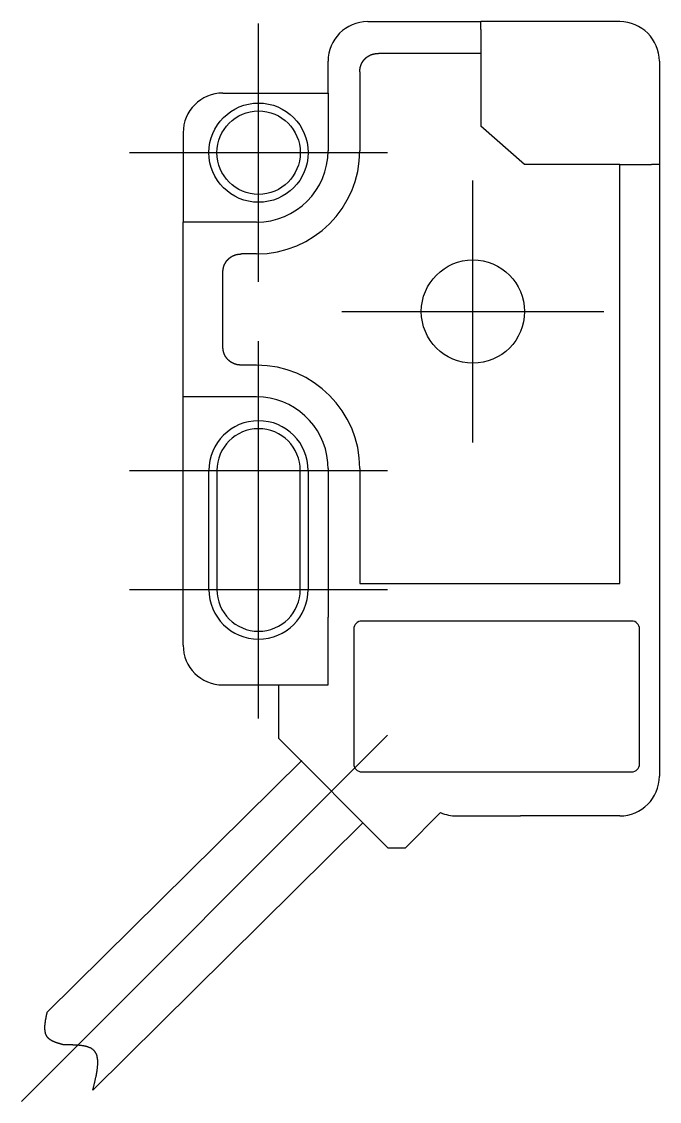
# Model space of a CAD drawing. Extents: x -60 to 109, y -90 to 2.
# Drawn here: x -44.96 to -28.89, y -27.19 to 0 of the extents above; entities that cross this region are included whole.
import ezdxf

# ---------------------------------------------------------------- set-up
doc = ezdxf.new("R2010")
doc.units = 0
doc.linetypes.add('CENTER', pattern=[50.8, 31.75, -6.35, 6.35, -6.35])
doc.layers.get('0').update_dxf_attribs({"linetype": 'CONTINUOUS'})
doc.layers.add('CENTER', color=1, linetype='CONTINUOUS')

msp = doc.modelspace()

# ---------------------------------------------------------------- linework, layer by layer
at = {"color": 7, "linetype": 'CONTINUOUS'}
for p, q in [((-36.235, 0), (-33.385, 0)), ((-29.885, 0), (-33.385, 0)), ((-33.385, -0.2), (-33.385, 0)), ((-33.385, -0.2), (-33.385, -0.8)), ((-33.385, -0.8), (-35.967, -0.8)), ((-33.385, -0.8), (-33.385, -2.629)), ((-37.235, -1.8), (-37.235, -1)), ((-28.885, -1), (-28.885, -3.6)), ((-36.435, -1.268), (-36.435, -3.25)), ((-39.885, -1.8), (-37.235, -1.8)), ((-37.235, -1.8), (-37.235, -3.25)), ((-32.284, -3.6), (-33.385, -2.629)), ((-40.885, -2.8), (-40.885, -5.05)), ((-29.885, -3.6), (-32.284, -3.6)), ((-29.885, -14.148), (-29.885, -3.6)), ((-29.885, -3.6), (-29.085, -3.6)), ((-28.885, -3.6), (-29.085, -3.6)), ((-28.885, -3.6), (-28.885, -9.198)), ((-40.885, -9.45), (-40.885, -5.05)), ((-39.035, -5.05), (-40.885, -5.05)), ((-39.035, -5.85), (-39.417, -5.85)), ((-39.885, -8.182), (-39.885, -6.318)), ((-39.035, -8.65), (-39.417, -8.65)), ((-28.885, -9.198), (-28.885, -10.198)), ((-40.885, -15.702), (-40.885, -9.45)), ((-39.035, -9.45), (-40.885, -9.45)), ((-28.885, -10.198), (-28.885, -19)), ((-40.235, -14.3), (-40.235, -11.3)), ((-40.035, -11.3), (-40.035, -14.3)), ((-37.935, -14.3), (-37.935, -11.3)), ((-37.735, -11.3), (-37.735, -14.3)), ((-37.235, -11.25), (-37.235, -14.998)), ((-36.435, -11.25), (-36.435, -14.148)), ((-36.435, -14.148), (-29.885, -14.148)), ((-37.235, -16.702), (-37.235, -14.998)), ((-29.585, -15.092), (-36.385, -15.092)), ((-36.585, -15.292), (-36.585, -18.692)), ((-29.385, -18.692), (-29.385, -15.292)), ((-39.885, -16.702), (-38.476, -16.702)), ((-38.476, -16.702), (-37.235, -16.702)), ((-38.476, -18.052), (-38.476, -16.702)), ((-38.476, -18.052), (-35.728, -20.8)), ((-44.311, -24.937), (-37.898, -18.603)), ((-36.385, -18.892), (-29.585, -18.892)), ((-35.284, -20.8), (-34.398, -19.914)), ((-33.993, -20), (-32.385, -20)), ((-29.885, -20), (-32.385, -20)), ((-43.162, -26.9), (-36.367, -20.182)), ((-35.728, -20.8), (-35.284, -20.8))]:
    msp.add_line(p, q, dxfattribs=at)
at = {"color": 7}
for points in [[(-36.435, -1.268, 0), (-36.435, -1.266, 0), (-36.435, -1.263, 0), (-36.435, -1.26, 0), (-36.435, -1.258, 0), (-36.434, -1.255, 0), (-36.434, -1.253, 0), (-36.434, -1.25, 0), (-36.434, -1.248, 0), (-36.434, -1.245, 0), (-36.433, -1.242, 0), (-36.433, -1.24, 0), (-36.433, -1.237, 0), (-36.433, -1.235, 0), (-36.433, -1.232, 0), (-36.432, -1.23, 0), (-36.432, -1.227, 0), (-36.432, -1.224, 0), (-36.432, -1.222, 0), (-36.431, -1.219, 0), (-36.431, -1.217, 0), (-36.431, -1.214, 0), (-36.431, -1.212, 0), (-36.431, -1.209, 0), (-36.43, -1.206, 0), (-36.43, -1.204, 0), (-36.43, -1.201, 0), (-36.429, -1.199, 0), (-36.429, -1.196, 0), (-36.429, -1.194, 0), (-36.428, -1.191, 0), (-36.428, -1.189, 0), (-36.428, -1.186, 0), (-36.427, -1.184, 0), (-36.427, -1.181, 0), (-36.427, -1.178, 0), (-36.426, -1.176, 0), (-36.426, -1.173, 0), (-36.425, -1.171, 0), (-36.425, -1.168, 0), (-36.425, -1.166, 0), (-36.424, -1.163, 0), (-36.423, -1.161, 0), (-36.423, -1.158, 0), (-36.422, -1.156, 0), (-36.422, -1.153, 0), (-36.422, -1.151, 0), (-36.421, -1.148, 0), (-36.42, -1.146, 0), (-36.42, -1.143, 0), (-36.419, -1.141, 0), (-36.419, -1.138, 0), (-36.418, -1.136, 0), (-36.417, -1.133, 0), (-36.417, -1.131, 0), (-36.416, -1.128, 0), (-36.415, -1.126, 0), (-36.414, -1.123, 0), (-36.414, -1.121, 0), (-36.413, -1.119, 0), (-36.412, -1.116, 0), (-36.411, -1.114, 0), (-36.411, -1.111, 0), (-36.41, -1.109, 0), (-36.409, -1.106, 0), (-36.408, -1.104, 0), (-36.407, -1.101, 0), (-36.407, -1.099, 0), (-36.406, -1.097, 0), (-36.405, -1.094, 0), (-36.404, -1.092, 0), (-36.403, -1.089, 0), (-36.402, -1.087, 0), (-36.401, -1.085, 0), (-36.4, -1.082, 0), (-36.399, -1.08, 0), (-36.398, -1.077, 0), (-36.397, -1.075, 0), (-36.396, -1.073, 0), (-36.395, -1.07, 0), (-36.394, -1.068, 0), (-36.393, -1.066, 0), (-36.392, -1.063, 0), (-36.391, -1.061, 0), (-36.389, -1.059, 0), (-36.388, -1.056, 0), (-36.387, -1.054, 0), (-36.386, -1.052, 0), (-36.385, -1.049, 0), (-36.384, -1.047, 0), (-36.383, -1.045, 0), (-36.381, -1.042, 0), (-36.38, -1.04, 0), (-36.379, -1.038, 0), (-36.378, -1.036, 0), (-36.376, -1.033, 0), (-36.375, -1.031, 0), (-36.374, -1.029, 0), (-36.373, -1.027, 0), (-36.371, -1.024, 0), (-36.37, -1.022, 0), (-36.369, -1.02, 0), (-36.367, -1.018, 0), (-36.366, -1.016, 0), (-36.364, -1.013, 0), (-36.363, -1.011, 0), (-36.362, -1.009, 0), (-36.36, -1.007, 0), (-36.359, -1.005, 0), (-36.358, -1.003, 0), (-36.356, -1, 0), (-36.355, -0.998, 0), (-36.353, -0.996, 0), (-36.352, -0.994, 0), (-36.35, -0.992, 0), (-36.349, -0.99, 0), (-36.347, -0.988, 0), (-36.346, -0.986, 0), (-36.344, -0.984, 0), (-36.343, -0.981, 0), (-36.341, -0.979, 0), (-36.34, -0.977, 0), (-36.338, -0.975, 0), (-36.336, -0.973, 0), (-36.335, -0.971, 0), (-36.333, -0.969, 0), (-36.332, -0.967, 0), (-36.33, -0.965, 0), (-36.328, -0.963, 0), (-36.327, -0.961, 0), (-36.325, -0.959, 0), (-36.323, -0.957, 0), (-36.322, -0.955, 0), (-36.32, -0.953, 0), (-36.318, -0.952, 0), (-36.316, -0.95, 0), (-36.315, -0.948, 0), (-36.313, -0.946, 0), (-36.311, -0.944, 0), (-36.31, -0.942, 0), (-36.308, -0.94, 0), (-36.306, -0.938, 0), (-36.304, -0.937, 0), (-36.302, -0.935, 0), (-36.301, -0.933, 0), (-36.299, -0.931, 0), (-36.297, -0.929, 0), (-36.295, -0.928, 0), (-36.293, -0.926, 0), (-36.291, -0.924, 0), (-36.289, -0.922, 0), (-36.288, -0.92, 0), (-36.286, -0.919, 0), (-36.284, -0.917, 0), (-36.282, -0.915, 0), (-36.28, -0.914, 0), (-36.278, -0.912, 0), (-36.276, -0.91, 0), (-36.274, -0.909, 0), (-36.272, -0.907, 0), (-36.27, -0.905, 0), (-36.268, -0.904, 0), (-36.266, -0.902, 0), (-36.264, -0.9, 0), (-36.262, -0.899, 0), (-36.26, -0.897, 0), (-36.258, -0.896, 0), (-36.256, -0.894, 0), (-36.254, -0.893, 0), (-36.252, -0.891, 0), (-36.25, -0.89, 0), (-36.248, -0.888, 0), (-36.245, -0.887, 0), (-36.243, -0.885, 0), (-36.241, -0.884, 0), (-36.239, -0.882, 0), (-36.237, -0.881, 0), (-36.235, -0.879, 0), (-36.233, -0.878, 0), (-36.231, -0.876, 0), (-36.228, -0.875, 0), (-36.226, -0.874, 0), (-36.224, -0.872, 0), (-36.222, -0.871, 0), (-36.22, -0.869, 0), (-36.218, -0.868, 0), (-36.215, -0.867, 0), (-36.213, -0.865, 0), (-36.211, -0.864, 0), (-36.209, -0.863, 0), (-36.206, -0.861, 0), (-36.204, -0.86, 0), (-36.202, -0.859, 0), (-36.2, -0.858, 0), (-36.197, -0.856, 0), (-36.195, -0.855, 0), (-36.193, -0.854, 0), (-36.191, -0.853, 0), (-36.188, -0.852, 0), (-36.186, -0.85, 0), (-36.184, -0.849, 0), (-36.181, -0.848, 0), (-36.179, -0.847, 0), (-36.177, -0.846, 0), (-36.174, -0.845, 0), (-36.172, -0.844, 0), (-36.17, -0.843, 0), (-36.167, -0.841, 0), (-36.165, -0.84, 0), (-36.163, -0.839, 0), (-36.16, -0.838, 0), (-36.158, -0.837, 0), (-36.156, -0.836, 0), (-36.153, -0.835, 0), (-36.151, -0.834, 0), (-36.148, -0.833, 0), (-36.146, -0.832, 0), (-36.144, -0.832, 0), (-36.141, -0.831, 0), (-36.139, -0.83, 0), (-36.136, -0.829, 0), (-36.134, -0.828, 0), (-36.131, -0.827, 0), (-36.129, -0.826, 0), (-36.127, -0.825, 0), (-36.124, -0.825, 0), (-36.122, -0.824, 0), (-36.119, -0.823, 0), (-36.117, -0.822, 0), (-36.114, -0.822, 0), (-36.112, -0.821, 0), (-36.109, -0.82, 0), (-36.107, -0.819, 0), (-36.104, -0.819, 0), (-36.102, -0.818, 0), (-36.099, -0.817, 0), (-36.097, -0.817, 0), (-36.094, -0.816, 0), (-36.092, -0.816, 0), (-36.09, -0.815, 0), (-36.087, -0.814, 0), (-36.084, -0.814, 0), (-36.082, -0.813, 0), (-36.08, -0.813, 0), (-36.077, -0.812, 0), (-36.075, -0.812, 0), (-36.072, -0.811, 0), (-36.069, -0.811, 0), (-36.067, -0.81, 0), (-36.064, -0.81, 0), (-36.062, -0.81, 0), (-36.059, -0.809, 0), (-36.057, -0.809, 0), (-36.054, -0.808, 0), (-36.052, -0.808, 0), (-36.049, -0.808, 0), (-36.047, -0.807, 0), (-36.044, -0.807, 0), (-36.042, -0.807, 0), (-36.039, -0.806, 0), (-36.036, -0.806, 0), (-36.034, -0.806, 0), (-36.031, -0.805, 0), (-36.029, -0.805, 0), (-36.026, -0.805, 0), (-36.024, -0.805, 0), (-36.021, -0.804, 0), (-36.019, -0.804, 0), (-36.016, -0.804, 0), (-36.013, -0.804, 0), (-36.011, -0.803, 0), (-36.008, -0.803, 0), (-36.006, -0.803, 0), (-36.003, -0.803, 0), (-36.001, -0.802, 0), (-35.998, -0.802, 0), (-35.995, -0.802, 0), (-35.993, -0.802, 0), (-35.99, -0.802, 0), (-35.988, -0.801, 0), (-35.985, -0.801, 0), (-35.983, -0.801, 0), (-35.98, -0.801, 0), (-35.977, -0.801, 0), (-35.975, -0.801, 0), (-35.972, -0.8, 0), (-35.97, -0.8, 0), (-35.967, -0.8, 0)], [(-39.885, -6.318, 0), (-39.885, -6.316, 0), (-39.885, -6.313, 0), (-39.885, -6.31, 0), (-39.885, -6.308, 0), (-39.884, -6.305, 0), (-39.884, -6.303, 0), (-39.884, -6.3, 0), (-39.884, -6.298, 0), (-39.884, -6.295, 0), (-39.883, -6.292, 0), (-39.883, -6.29, 0), (-39.883, -6.287, 0), (-39.883, -6.285, 0), (-39.883, -6.282, 0), (-39.882, -6.28, 0), (-39.882, -6.277, 0), (-39.882, -6.274, 0), (-39.882, -6.272, 0), (-39.882, -6.269, 0), (-39.881, -6.267, 0), (-39.881, -6.264, 0), (-39.881, -6.262, 0), (-39.88, -6.259, 0), (-39.88, -6.256, 0), (-39.88, -6.254, 0), (-39.88, -6.251, 0), (-39.879, -6.249, 0), (-39.879, -6.246, 0), (-39.879, -6.244, 0), (-39.878, -6.241, 0), (-39.878, -6.239, 0), (-39.878, -6.236, 0), (-39.877, -6.234, 0), (-39.877, -6.231, 0), (-39.877, -6.228, 0), (-39.876, -6.226, 0), (-39.876, -6.223, 0), (-39.875, -6.221, 0), (-39.875, -6.218, 0), (-39.874, -6.216, 0), (-39.874, -6.213, 0), (-39.873, -6.211, 0), (-39.873, -6.208, 0), (-39.873, -6.206, 0), (-39.872, -6.203, 0), (-39.871, -6.201, 0), (-39.871, -6.198, 0), (-39.87, -6.196, 0), (-39.87, -6.193, 0), (-39.869, -6.191, 0), (-39.869, -6.188, 0), (-39.868, -6.186, 0), (-39.867, -6.183, 0), (-39.867, -6.181, 0), (-39.866, -6.178, 0), (-39.865, -6.176, 0), (-39.864, -6.173, 0), (-39.864, -6.171, 0), (-39.863, -6.168, 0), (-39.862, -6.166, 0), (-39.861, -6.164, 0), (-39.861, -6.161, 0), (-39.86, -6.159, 0), (-39.859, -6.156, 0), (-39.858, -6.154, 0), (-39.857, -6.151, 0), (-39.856, -6.149, 0), (-39.856, -6.147, 0), (-39.855, -6.144, 0), (-39.854, -6.142, 0), (-39.853, -6.139, 0), (-39.852, -6.137, 0), (-39.851, -6.135, 0), (-39.85, -6.132, 0), (-39.849, -6.13, 0), (-39.848, -6.127, 0), (-39.847, -6.125, 0), (-39.846, -6.123, 0), (-39.845, -6.12, 0), (-39.844, -6.118, 0), (-39.843, -6.116, 0), (-39.842, -6.113, 0), (-39.841, -6.111, 0), (-39.839, -6.109, 0), (-39.838, -6.106, 0), (-39.837, -6.104, 0), (-39.836, -6.102, 0), (-39.835, -6.099, 0), (-39.834, -6.097, 0), (-39.833, -6.095, 0), (-39.831, -6.092, 0), (-39.83, -6.09, 0), (-39.829, -6.088, 0), (-39.828, -6.086, 0), (-39.826, -6.083, 0), (-39.825, -6.081, 0), (-39.824, -6.079, 0), (-39.822, -6.077, 0), (-39.821, -6.074, 0), (-39.82, -6.072, 0), (-39.819, -6.07, 0), (-39.817, -6.068, 0), (-39.816, -6.066, 0), (-39.815, -6.063, 0), (-39.813, -6.061, 0), (-39.812, -6.059, 0), (-39.81, -6.057, 0), (-39.809, -6.055, 0), (-39.807, -6.053, 0), (-39.806, -6.05, 0), (-39.805, -6.048, 0), (-39.803, -6.046, 0), (-39.802, -6.044, 0), (-39.8, -6.042, 0), (-39.799, -6.04, 0), (-39.797, -6.038, 0), (-39.796, -6.036, 0), (-39.794, -6.034, 0), (-39.793, -6.031, 0), (-39.791, -6.029, 0), (-39.79, -6.027, 0), (-39.788, -6.025, 0), (-39.786, -6.023, 0), (-39.785, -6.021, 0), (-39.783, -6.019, 0), (-39.782, -6.017, 0), (-39.78, -6.015, 0), (-39.778, -6.013, 0), (-39.777, -6.011, 0), (-39.775, -6.009, 0), (-39.773, -6.007, 0), (-39.772, -6.005, 0), (-39.77, -6.003, 0), (-39.768, -6.002, 0), (-39.767, -6, 0), (-39.765, -5.998, 0), (-39.763, -5.996, 0), (-39.761, -5.994, 0), (-39.76, -5.992, 0), (-39.758, -5.99, 0), (-39.756, -5.988, 0), (-39.754, -5.987, 0), (-39.752, -5.985, 0), (-39.751, -5.983, 0), (-39.749, -5.981, 0), (-39.747, -5.979, 0), (-39.745, -5.978, 0), (-39.743, -5.976, 0), (-39.741, -5.974, 0), (-39.739, -5.972, 0), (-39.737, -5.97, 0), (-39.736, -5.969, 0), (-39.734, -5.967, 0), (-39.732, -5.965, 0), (-39.73, -5.964, 0), (-39.728, -5.962, 0), (-39.726, -5.96, 0), (-39.724, -5.959, 0), (-39.722, -5.957, 0), (-39.72, -5.955, 0), (-39.718, -5.954, 0), (-39.716, -5.952, 0), (-39.714, -5.95, 0), (-39.712, -5.949, 0), (-39.71, -5.947, 0), (-39.708, -5.946, 0), (-39.706, -5.944, 0), (-39.704, -5.943, 0), (-39.702, -5.941, 0), (-39.7, -5.94, 0), (-39.698, -5.938, 0), (-39.696, -5.937, 0), (-39.693, -5.935, 0), (-39.691, -5.934, 0), (-39.689, -5.932, 0), (-39.687, -5.931, 0), (-39.685, -5.929, 0), (-39.683, -5.928, 0), (-39.681, -5.926, 0), (-39.678, -5.925, 0), (-39.676, -5.924, 0), (-39.674, -5.922, 0), (-39.672, -5.921, 0), (-39.67, -5.919, 0), (-39.667, -5.918, 0), (-39.665, -5.917, 0), (-39.663, -5.915, 0), (-39.661, -5.914, 0), (-39.659, -5.913, 0), (-39.656, -5.911, 0), (-39.654, -5.91, 0), (-39.652, -5.909, 0), (-39.65, -5.908, 0), (-39.647, -5.906, 0), (-39.645, -5.905, 0), (-39.643, -5.904, 0), (-39.641, -5.903, 0), (-39.638, -5.902, 0), (-39.636, -5.9, 0), (-39.634, -5.899, 0), (-39.631, -5.898, 0), (-39.629, -5.897, 0), (-39.627, -5.896, 0), (-39.624, -5.895, 0), (-39.622, -5.894, 0), (-39.62, -5.893, 0), (-39.617, -5.891, 0), (-39.615, -5.89, 0), (-39.613, -5.889, 0), (-39.61, -5.888, 0), (-39.608, -5.887, 0), (-39.605, -5.886, 0), (-39.603, -5.885, 0), (-39.601, -5.884, 0), (-39.598, -5.883, 0), (-39.596, -5.882, 0), (-39.593, -5.882, 0), (-39.591, -5.881, 0), (-39.589, -5.88, 0), (-39.586, -5.879, 0), (-39.584, -5.878, 0), (-39.581, -5.877, 0), (-39.579, -5.876, 0), (-39.577, -5.875, 0), (-39.574, -5.875, 0), (-39.572, -5.874, 0), (-39.569, -5.873, 0), (-39.567, -5.872, 0), (-39.564, -5.872, 0), (-39.562, -5.871, 0), (-39.559, -5.87, 0), (-39.557, -5.869, 0), (-39.554, -5.869, 0), (-39.552, -5.868, 0), (-39.55, -5.867, 0), (-39.547, -5.867, 0), (-39.544, -5.866, 0), (-39.542, -5.866, 0), (-39.539, -5.865, 0), (-39.537, -5.864, 0), (-39.535, -5.864, 0), (-39.532, -5.863, 0), (-39.529, -5.863, 0), (-39.527, -5.862, 0), (-39.525, -5.862, 0), (-39.522, -5.861, 0), (-39.519, -5.861, 0), (-39.517, -5.86, 0), (-39.514, -5.86, 0), (-39.512, -5.86, 0), (-39.509, -5.859, 0), (-39.507, -5.859, 0), (-39.504, -5.858, 0), (-39.502, -5.858, 0), (-39.499, -5.858, 0), (-39.497, -5.857, 0), (-39.494, -5.857, 0), (-39.492, -5.857, 0), (-39.489, -5.856, 0), (-39.486, -5.856, 0), (-39.484, -5.856, 0), (-39.481, -5.855, 0), (-39.479, -5.855, 0), (-39.476, -5.855, 0), (-39.474, -5.855, 0), (-39.471, -5.854, 0), (-39.469, -5.854, 0), (-39.466, -5.854, 0), (-39.463, -5.854, 0), (-39.461, -5.853, 0), (-39.458, -5.853, 0), (-39.456, -5.853, 0), (-39.453, -5.853, 0), (-39.451, -5.852, 0), (-39.448, -5.852, 0), (-39.445, -5.852, 0), (-39.443, -5.852, 0), (-39.44, -5.852, 0), (-39.438, -5.851, 0), (-39.435, -5.851, 0), (-39.433, -5.851, 0), (-39.43, -5.851, 0), (-39.427, -5.851, 0), (-39.425, -5.851, 0), (-39.422, -5.85, 0), (-39.42, -5.85, 0), (-39.417, -5.85, 0)], [(-39.417, -8.65, 0), (-39.42, -8.65, 0), (-39.422, -8.65, 0), (-39.425, -8.649, 0), (-39.427, -8.649, 0), (-39.43, -8.649, 0), (-39.433, -8.649, 0), (-39.435, -8.649, 0), (-39.438, -8.649, 0), (-39.44, -8.648, 0), (-39.443, -8.648, 0), (-39.445, -8.648, 0), (-39.448, -8.648, 0), (-39.451, -8.648, 0), (-39.453, -8.647, 0), (-39.456, -8.647, 0), (-39.458, -8.647, 0), (-39.461, -8.647, 0), (-39.463, -8.646, 0), (-39.466, -8.646, 0), (-39.469, -8.646, 0), (-39.471, -8.646, 0), (-39.474, -8.645, 0), (-39.476, -8.645, 0), (-39.479, -8.645, 0), (-39.481, -8.645, 0), (-39.484, -8.644, 0), (-39.486, -8.644, 0), (-39.489, -8.644, 0), (-39.492, -8.643, 0), (-39.494, -8.643, 0), (-39.497, -8.643, 0), (-39.499, -8.642, 0), (-39.502, -8.642, 0), (-39.504, -8.642, 0), (-39.507, -8.641, 0), (-39.509, -8.641, 0), (-39.512, -8.64, 0), (-39.514, -8.64, 0), (-39.517, -8.64, 0), (-39.519, -8.639, 0), (-39.522, -8.639, 0), (-39.525, -8.638, 0), (-39.527, -8.638, 0), (-39.529, -8.637, 0), (-39.532, -8.637, 0), (-39.535, -8.636, 0), (-39.537, -8.636, 0), (-39.539, -8.635, 0), (-39.542, -8.634, 0), (-39.544, -8.634, 0), (-39.547, -8.633, 0), (-39.55, -8.633, 0), (-39.552, -8.632, 0), (-39.554, -8.631, 0), (-39.557, -8.631, 0), (-39.559, -8.63, 0), (-39.562, -8.629, 0), (-39.564, -8.628, 0), (-39.567, -8.628, 0), (-39.569, -8.627, 0), (-39.572, -8.626, 0), (-39.574, -8.625, 0), (-39.577, -8.625, 0), (-39.579, -8.624, 0), (-39.581, -8.623, 0), (-39.584, -8.622, 0), (-39.586, -8.621, 0), (-39.589, -8.62, 0), (-39.591, -8.619, 0), (-39.593, -8.618, 0), (-39.596, -8.618, 0), (-39.598, -8.617, 0), (-39.601, -8.616, 0), (-39.603, -8.615, 0), (-39.605, -8.614, 0), (-39.608, -8.613, 0), (-39.61, -8.612, 0), (-39.613, -8.611, 0), (-39.615, -8.61, 0), (-39.617, -8.609, 0), (-39.62, -8.607, 0), (-39.622, -8.606, 0), (-39.624, -8.605, 0), (-39.627, -8.604, 0), (-39.629, -8.603, 0), (-39.631, -8.602, 0), (-39.634, -8.601, 0), (-39.636, -8.6, 0), (-39.638, -8.598, 0), (-39.641, -8.597, 0), (-39.643, -8.596, 0), (-39.645, -8.595, 0), (-39.647, -8.594, 0), (-39.65, -8.592, 0), (-39.652, -8.591, 0), (-39.654, -8.59, 0), (-39.656, -8.589, 0), (-39.659, -8.587, 0), (-39.661, -8.586, 0), (-39.663, -8.585, 0), (-39.665, -8.583, 0), (-39.667, -8.582, 0), (-39.67, -8.581, 0), (-39.672, -8.579, 0), (-39.674, -8.578, 0), (-39.676, -8.576, 0), (-39.678, -8.575, 0), (-39.681, -8.574, 0), (-39.683, -8.572, 0), (-39.685, -8.571, 0), (-39.687, -8.569, 0), (-39.689, -8.568, 0), (-39.691, -8.566, 0), (-39.693, -8.565, 0), (-39.696, -8.563, 0), (-39.698, -8.562, 0), (-39.7, -8.56, 0), (-39.702, -8.559, 0), (-39.704, -8.557, 0), (-39.706, -8.556, 0), (-39.708, -8.554, 0), (-39.71, -8.553, 0), (-39.712, -8.551, 0), (-39.714, -8.55, 0), (-39.716, -8.548, 0), (-39.718, -8.546, 0), (-39.72, -8.545, 0), (-39.722, -8.543, 0), (-39.724, -8.541, 0), (-39.726, -8.54, 0), (-39.728, -8.538, 0), (-39.73, -8.536, 0), (-39.732, -8.535, 0), (-39.734, -8.533, 0), (-39.736, -8.531, 0), (-39.737, -8.53, 0), (-39.739, -8.528, 0), (-39.741, -8.526, 0), (-39.743, -8.524, 0), (-39.745, -8.522, 0), (-39.747, -8.521, 0), (-39.749, -8.519, 0), (-39.751, -8.517, 0), (-39.752, -8.515, 0), (-39.754, -8.513, 0), (-39.756, -8.512, 0), (-39.758, -8.51, 0), (-39.76, -8.508, 0), (-39.761, -8.506, 0), (-39.763, -8.504, 0), (-39.765, -8.502, 0), (-39.767, -8.5, 0), (-39.768, -8.498, 0), (-39.77, -8.497, 0), (-39.772, -8.495, 0), (-39.773, -8.493, 0), (-39.775, -8.491, 0), (-39.777, -8.489, 0), (-39.778, -8.487, 0), (-39.78, -8.485, 0), (-39.782, -8.483, 0), (-39.783, -8.481, 0), (-39.785, -8.479, 0), (-39.786, -8.477, 0), (-39.788, -8.475, 0), (-39.79, -8.473, 0), (-39.791, -8.471, 0), (-39.793, -8.469, 0), (-39.794, -8.466, 0), (-39.796, -8.464, 0), (-39.797, -8.462, 0), (-39.799, -8.46, 0), (-39.8, -8.458, 0), (-39.802, -8.456, 0), (-39.803, -8.454, 0), (-39.805, -8.452, 0), (-39.806, -8.45, 0), (-39.807, -8.447, 0), (-39.809, -8.445, 0), (-39.81, -8.443, 0), (-39.812, -8.441, 0), (-39.813, -8.439, 0), (-39.815, -8.437, 0), (-39.816, -8.434, 0), (-39.817, -8.432, 0), (-39.819, -8.43, 0), (-39.82, -8.428, 0), (-39.821, -8.426, 0), (-39.822, -8.423, 0), (-39.824, -8.421, 0), (-39.825, -8.419, 0), (-39.826, -8.417, 0), (-39.828, -8.414, 0), (-39.829, -8.412, 0), (-39.83, -8.41, 0), (-39.831, -8.408, 0), (-39.833, -8.405, 0), (-39.834, -8.403, 0), (-39.835, -8.401, 0), (-39.836, -8.398, 0), (-39.837, -8.396, 0), (-39.838, -8.394, 0), (-39.839, -8.391, 0), (-39.841, -8.389, 0), (-39.842, -8.387, 0), (-39.843, -8.384, 0), (-39.844, -8.382, 0), (-39.845, -8.38, 0), (-39.846, -8.377, 0), (-39.847, -8.375, 0), (-39.848, -8.373, 0), (-39.849, -8.37, 0), (-39.85, -8.368, 0), (-39.851, -8.365, 0), (-39.852, -8.363, 0), (-39.853, -8.361, 0), (-39.854, -8.358, 0), (-39.855, -8.356, 0), (-39.856, -8.353, 0), (-39.856, -8.351, 0), (-39.857, -8.349, 0), (-39.858, -8.346, 0), (-39.859, -8.344, 0), (-39.86, -8.341, 0), (-39.861, -8.339, 0), (-39.861, -8.336, 0), (-39.862, -8.334, 0), (-39.863, -8.332, 0), (-39.864, -8.329, 0), (-39.864, -8.327, 0), (-39.865, -8.324, 0), (-39.866, -8.322, 0), (-39.867, -8.319, 0), (-39.867, -8.317, 0), (-39.868, -8.314, 0), (-39.869, -8.312, 0), (-39.869, -8.309, 0), (-39.87, -8.307, 0), (-39.87, -8.304, 0), (-39.871, -8.302, 0), (-39.871, -8.299, 0), (-39.872, -8.297, 0), (-39.873, -8.294, 0), (-39.873, -8.292, 0), (-39.873, -8.289, 0), (-39.874, -8.287, 0), (-39.874, -8.284, 0), (-39.875, -8.282, 0), (-39.875, -8.279, 0), (-39.876, -8.277, 0), (-39.876, -8.274, 0), (-39.877, -8.272, 0), (-39.877, -8.269, 0), (-39.877, -8.266, 0), (-39.878, -8.264, 0), (-39.878, -8.261, 0), (-39.878, -8.259, 0), (-39.879, -8.256, 0), (-39.879, -8.254, 0), (-39.879, -8.251, 0), (-39.88, -8.249, 0), (-39.88, -8.246, 0), (-39.88, -8.244, 0), (-39.88, -8.241, 0), (-39.881, -8.238, 0), (-39.881, -8.236, 0), (-39.881, -8.233, 0), (-39.882, -8.231, 0), (-39.882, -8.228, 0), (-39.882, -8.226, 0), (-39.882, -8.223, 0), (-39.882, -8.22, 0), (-39.883, -8.218, 0), (-39.883, -8.215, 0), (-39.883, -8.213, 0), (-39.883, -8.21, 0), (-39.883, -8.208, 0), (-39.884, -8.205, 0), (-39.884, -8.202, 0), (-39.884, -8.2, 0), (-39.884, -8.197, 0), (-39.884, -8.195, 0), (-39.885, -8.192, 0), (-39.885, -8.19, 0), (-39.885, -8.187, 0), (-39.885, -8.184, 0), (-39.885, -8.182, 0)]]:
    msp.add_polyline3d(points, dxfattribs=at)
at = {"color": 3}
for points in [[(-43.892, -25.764, 0), (-43.9, -25.762, 0), (-43.907, -25.76, 0), (-43.915, -25.758, 0), (-43.922, -25.756, 0), (-43.93, -25.754, 0), (-43.937, -25.752, 0), (-43.944, -25.75, 0), (-43.952, -25.748, 0), (-43.959, -25.746, 0), (-43.967, -25.744, 0), (-43.974, -25.741, 0), (-43.981, -25.739, 0), (-43.989, -25.737, 0), (-43.996, -25.735, 0), (-44.003, -25.733, 0), (-44.011, -25.731, 0), (-44.018, -25.729, 0), (-44.025, -25.726, 0), (-44.032, -25.724, 0), (-44.039, -25.722, 0), (-44.047, -25.72, 0), (-44.054, -25.717, 0), (-44.061, -25.715, 0), (-44.068, -25.712, 0), (-44.075, -25.71, 0), (-44.081, -25.708, 0), (-44.088, -25.705, 0), (-44.095, -25.703, 0), (-44.102, -25.7, 0), (-44.108, -25.698, 0), (-44.115, -25.695, 0), (-44.122, -25.692, 0), (-44.128, -25.69, 0), (-44.135, -25.687, 0), (-44.141, -25.684, 0), (-44.148, -25.682, 0), (-44.154, -25.679, 0), (-44.16, -25.676, 0), (-44.166, -25.673, 0), (-44.172, -25.67, 0), (-44.178, -25.667, 0), (-44.184, -25.664, 0), (-44.19, -25.661, 0), (-44.196, -25.658, 0), (-44.202, -25.655, 0), (-44.208, -25.652, 0), (-44.213, -25.648, 0), (-44.219, -25.645, 0), (-44.224, -25.642, 0), (-44.229, -25.638, 0), (-44.235, -25.635, 0), (-44.24, -25.631, 0), (-44.245, -25.628, 0), (-44.25, -25.624, 0), (-44.255, -25.62, 0), (-44.259, -25.616, 0), (-44.264, -25.612, 0), (-44.269, -25.608, 0), (-44.273, -25.605, 0), (-44.278, -25.6, 0), (-44.282, -25.596, 0), (-44.286, -25.592, 0), (-44.29, -25.588, 0), (-44.294, -25.583, 0), (-44.298, -25.579, 0), (-44.301, -25.575, 0), (-44.305, -25.57, 0), (-44.309, -25.565, 0), (-44.312, -25.561, 0), (-44.315, -25.556, 0), (-44.318, -25.551, 0), (-44.321, -25.546, 0), (-44.324, -25.541, 0), (-44.327, -25.536, 0), (-44.33, -25.531, 0), (-44.332, -25.526, 0), (-44.335, -25.52, 0), (-44.337, -25.515, 0), (-44.34, -25.51, 0), (-44.342, -25.504, 0), (-44.344, -25.499, 0), (-44.346, -25.493, 0), (-44.348, -25.487, 0), (-44.35, -25.482, 0), (-44.352, -25.476, 0), (-44.353, -25.47, 0), (-44.355, -25.464, 0), (-44.356, -25.458, 0), (-44.358, -25.452, 0), (-44.359, -25.446, 0), (-44.36, -25.44, 0), (-44.361, -25.434, 0), (-44.362, -25.427, 0), (-44.363, -25.421, 0), (-44.364, -25.415, 0), (-44.365, -25.409, 0), (-44.366, -25.402, 0), (-44.366, -25.396, 0), (-44.367, -25.389, 0), (-44.367, -25.383, 0), (-44.368, -25.376, 0), (-44.368, -25.369, 0), (-44.369, -25.362, 0), (-44.369, -25.356, 0), (-44.369, -25.349, 0), (-44.369, -25.342, 0), (-44.369, -25.335, 0), (-44.369, -25.328, 0), (-44.369, -25.321, 0), (-44.369, -25.314, 0), (-44.369, -25.307, 0), (-44.368, -25.3, 0), (-44.368, -25.293, 0), (-44.368, -25.286, 0), (-44.367, -25.278, 0), (-44.367, -25.271, 0), (-44.366, -25.264, 0), (-44.365, -25.257, 0), (-44.365, -25.249, 0), (-44.364, -25.242, 0), (-44.363, -25.234, 0), (-44.362, -25.227, 0), (-44.362, -25.22, 0), (-44.361, -25.212, 0), (-44.36, -25.204, 0), (-44.359, -25.197, 0), (-44.358, -25.189, 0), (-44.357, -25.182, 0), (-44.356, -25.174, 0), (-44.355, -25.166, 0), (-44.353, -25.159, 0), (-44.352, -25.151, 0), (-44.351, -25.143, 0), (-44.35, -25.136, 0), (-44.348, -25.128, 0), (-44.347, -25.12, 0), (-44.346, -25.112, 0), (-44.344, -25.104, 0), (-44.343, -25.097, 0), (-44.341, -25.089, 0), (-44.34, -25.081, 0), (-44.339, -25.073, 0), (-44.337, -25.065, 0), (-44.336, -25.057, 0), (-44.334, -25.049, 0), (-44.332, -25.041, 0), (-44.331, -25.033, 0), (-44.329, -25.025, 0), (-44.328, -25.017, 0), (-44.326, -25.009, 0), (-44.324, -25.002, 0), (-44.323, -24.994, 0), (-44.321, -24.985, 0), (-44.319, -24.977, 0), (-44.318, -24.97, 0), (-44.316, -24.962, 0), (-44.314, -24.953, 0), (-44.313, -24.945, 0), (-44.311, -24.938, 0)], [(-43.162, -26.9, 0), (-43.159, -26.886, 0), (-43.155, -26.872, 0), (-43.152, -26.859, 0), (-43.148, -26.845, 0), (-43.145, -26.831, 0), (-43.141, -26.818, 0), (-43.138, -26.804, 0), (-43.135, -26.791, 0), (-43.131, -26.777, 0), (-43.128, -26.763, 0), (-43.124, -26.75, 0), (-43.121, -26.736, 0), (-43.118, -26.723, 0), (-43.114, -26.709, 0), (-43.111, -26.696, 0), (-43.108, -26.682, 0), (-43.105, -26.669, 0), (-43.102, -26.655, 0), (-43.099, -26.642, 0), (-43.096, -26.629, 0), (-43.093, -26.615, 0), (-43.09, -26.602, 0), (-43.087, -26.589, 0), (-43.084, -26.576, 0), (-43.081, -26.563, 0), (-43.079, -26.55, 0), (-43.076, -26.537, 0), (-43.073, -26.524, 0), (-43.071, -26.511, 0), (-43.068, -26.498, 0), (-43.066, -26.485, 0), (-43.064, -26.472, 0), (-43.062, -26.46, 0), (-43.059, -26.447, 0), (-43.057, -26.434, 0), (-43.055, -26.422, 0), (-43.053, -26.41, 0), (-43.052, -26.397, 0), (-43.05, -26.385, 0), (-43.048, -26.373, 0), (-43.047, -26.361, 0), (-43.045, -26.349, 0), (-43.044, -26.337, 0), (-43.043, -26.325, 0), (-43.041, -26.313, 0), (-43.041, -26.301, 0), (-43.04, -26.29, 0), (-43.039, -26.278, 0), (-43.038, -26.267, 0), (-43.038, -26.256, 0), (-43.037, -26.244, 0), (-43.037, -26.233, 0), (-43.036, -26.222, 0), (-43.036, -26.211, 0), (-43.036, -26.2, 0), (-43.036, -26.19, 0), (-43.037, -26.179, 0), (-43.037, -26.168, 0), (-43.038, -26.158, 0), (-43.038, -26.148, 0), (-43.039, -26.138, 0), (-43.04, -26.128, 0), (-43.041, -26.118, 0), (-43.043, -26.108, 0), (-43.044, -26.098, 0), (-43.046, -26.088, 0), (-43.048, -26.079, 0), (-43.05, -26.07, 0), (-43.052, -26.061, 0), (-43.054, -26.052, 0), (-43.056, -26.043, 0), (-43.059, -26.034, 0), (-43.062, -26.025, 0), (-43.064, -26.017, 0), (-43.068, -26.008, 0), (-43.071, -26, 0), (-43.074, -25.992, 0), (-43.078, -25.984, 0), (-43.082, -25.976, 0), (-43.086, -25.969, 0), (-43.09, -25.961, 0), (-43.094, -25.954, 0), (-43.099, -25.947, 0), (-43.103, -25.94, 0), (-43.108, -25.933, 0), (-43.114, -25.926, 0), (-43.119, -25.92, 0), (-43.125, -25.913, 0), (-43.13, -25.907, 0), (-43.136, -25.901, 0), (-43.143, -25.895, 0), (-43.149, -25.89, 0), (-43.156, -25.884, 0), (-43.162, -25.879, 0), (-43.169, -25.874, 0), (-43.177, -25.869, 0), (-43.184, -25.864, 0), (-43.192, -25.859, 0), (-43.199, -25.854, 0), (-43.207, -25.85, 0), (-43.215, -25.846, 0), (-43.224, -25.842, 0), (-43.232, -25.838, 0), (-43.241, -25.834, 0), (-43.25, -25.83, 0), (-43.259, -25.826, 0), (-43.268, -25.823, 0), (-43.277, -25.82, 0), (-43.287, -25.817, 0), (-43.297, -25.814, 0), (-43.306, -25.811, 0), (-43.316, -25.808, 0), (-43.326, -25.805, 0), (-43.337, -25.802, 0), (-43.347, -25.8, 0), (-43.357, -25.798, 0), (-43.368, -25.795, 0), (-43.379, -25.793, 0), (-43.39, -25.791, 0), (-43.401, -25.789, 0), (-43.412, -25.787, 0), (-43.423, -25.786, 0), (-43.434, -25.784, 0), (-43.446, -25.782, 0), (-43.457, -25.781, 0), (-43.469, -25.779, 0), (-43.481, -25.778, 0), (-43.493, -25.777, 0), (-43.505, -25.776, 0), (-43.517, -25.775, 0), (-43.529, -25.774, 0), (-43.541, -25.773, 0), (-43.553, -25.772, 0), (-43.566, -25.771, 0), (-43.578, -25.77, 0), (-43.591, -25.77, 0), (-43.603, -25.769, 0), (-43.616, -25.768, 0), (-43.629, -25.768, 0), (-43.642, -25.767, 0), (-43.654, -25.767, 0), (-43.667, -25.766, 0), (-43.68, -25.766, 0), (-43.693, -25.766, 0), (-43.706, -25.765, 0), (-43.719, -25.765, 0), (-43.733, -25.765, 0), (-43.746, -25.765, 0), (-43.759, -25.765, 0), (-43.772, -25.765, 0), (-43.785, -25.765, 0), (-43.799, -25.764, 0), (-43.812, -25.764, 0), (-43.825, -25.764, 0), (-43.839, -25.764, 0), (-43.852, -25.764, 0), (-43.865, -25.764, 0), (-43.879, -25.764, 0), (-43.892, -25.764, 0)]]:
    msp.add_polyline3d(points, dxfattribs=at)
at = {"color": 7, "linetype": 'CONTINUOUS'}
for centre, radius in [((-38.985, -3.3), 1.25), ((-38.985, -3.3), 1.05), ((-33.585, -7.3), 1.3)]:
    msp.add_circle(centre, radius, dxfattribs=at)
for centre, radius, start, end in [((-36.235, -1), 1, 90, 180), ((-29.885, -1), 1, 0, 90), ((-29.885, -1), 1, 0, 90), ((-39.885, -2.8), 1, 90, 180), ((-39.035, -3.25), 2.6, 270, 0), ((-39.035, -3.25), 1.8, 270, 0), ((-39.035, -11.25), 2.6, 0, 90), ((-39.035, -11.25), 1.8, 4.8304, 90), ((-38.985, -11.3), 1.25, 0, 180), ((-38.985, -11.3), 1.05, 0, 180), ((-39.035, -11.25), 1.8, 0, 4.8304), ((-38.985, -14.3), 1.25, 180, 0), ((-38.985, -14.3), 1.05, 180, 0), ((-36.385, -15.292), 0.2, 90, 180), ((-29.585, -15.292), 0.2, 0, 90), ((-39.885, -15.702), 1, 180, 270), ((-36.385, -18.692), 0.2, 180, 270), ((-29.585, -18.692), 0.2, 270, 0), ((-29.885, -19), 1, 270, 0), ((-33.993, -19), 1, 246.0724, 270)]:
    msp.add_arc(centre, radius, start, end, dxfattribs=at)
at = {"layer": 'CENTER', "color": 1, "linetype": 'CENTER'}
for p, q in [((-38.985, -6.55), (-38.985, -0.05)), ((-42.235, -3.3), (-35.735, -3.3)), ((-33.585, -10.6), (-33.585, -4)), ((-36.885, -7.3), (-30.285, -7.3)), ((-38.985, -17.55), (-38.985, -8.05)), ((-42.235, -11.3), (-35.735, -11.3)), ((-42.235, -14.3), (-35.735, -14.3)), ((-44.957, -27.187), (-35.735, -17.965))]:
    msp.add_line(p, q, dxfattribs=at)

doc.saveas('drawing.dxf')
